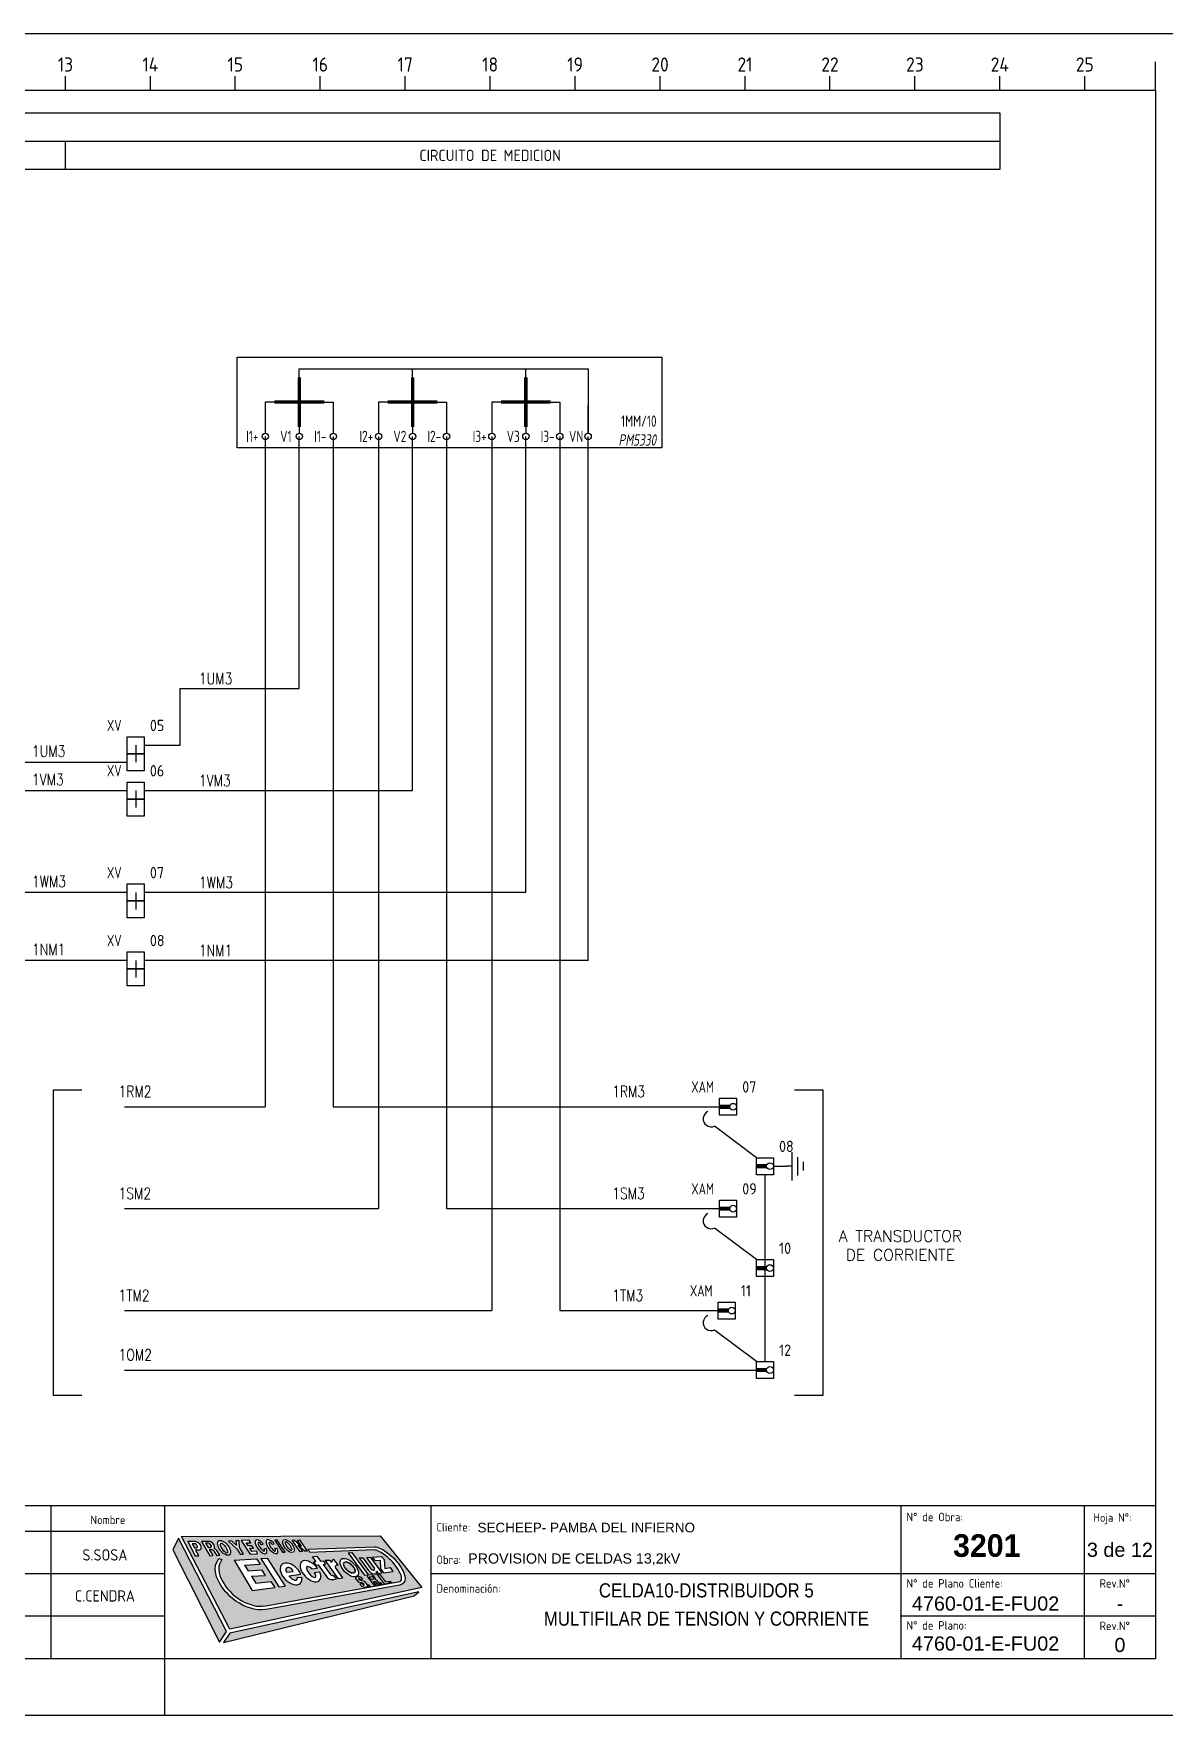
# Model space of a CAD drawing. Header units: millimetres. Extents: x 2272 to 7312, y -3839 to -3184.
# Drawn here: x 3323.4 to 3523, y -3492.6 to -3195.6 of the extents above; entities that cross this region are included whole.
import ezdxf
from ezdxf.enums import TextEntityAlignment as Align

# ---------------------------------------------------------------- set-up
doc = ezdxf.new("R2010")
doc.units = ezdxf.units.MM
for name, color, linetype in [('AUXILIAR', 30, 'Continuous'), ('CABLES', 3, 'Continuous'), ('COTAS', 3, 'Continuous'), ('TEXTO', 3, 'Continuous'), ('TEXTOS', 3, 'Continuous')]:
    doc.layers.add(name, color=color, linetype=linetype)
doc.layers.add('borneras', color=7, linetype='Continuous', lineweight=25)
doc.layers.add('CDO_110VCC', color=3, linetype='Continuous', lineweight=18)
doc.styles.add('ROMANS', font='isocp3.shx')
doc.styles.get("Standard").update_dxf_attribs({"font": 'arial.ttf'})
doc.styles.add('style1', font='arial.ttf', dxfattribs={"height": 1})
doc.styles.add('style2', font='romab___.ttf', dxfattribs={"height": 1})

# ---------------------------------------------------------------- blocks, each defined once
blk = doc.blocks.new('*U174')
blk.add_lwpolyline([(-1.5, 3), (1.5, 3), (1.5, 0), (-1.5, 0)], close=True)
at = {"style": 'ROMANS', "width": 0.8}
blk.add_attdef('XA', text='', height=2, dxfattribs=at).set_placement((-2.5, 4), align=Align.RIGHT)
at = {"layer": 'TEXTO', "style": 'ROMANS'}
blk.add_attdef('BORNE', (2.5, 4), '', height=2, dxfattribs=at)
blk = doc.blocks.new('*U175')
blk.add_lwpolyline([(-1.5, 3), (1.5, 3), (1.5, 0), (-1.5, 0)], close=True)
at = {"style": 'ROMANS', "width": 0.8}
blk.add_attdef('XA', text='', height=2, dxfattribs=at).set_placement((-2.5, 4), align=Align.RIGHT)
at = {"layer": 'TEXTO', "style": 'ROMANS'}
blk.add_attdef('BORNE', (2.5, 4), '', height=2, dxfattribs=at)
blk = doc.blocks.new('*U176')
blk.add_lwpolyline([(-1.5, 3), (1.5, 3), (1.5, 0), (-1.5, 0)], close=True)
at = {"style": 'ROMANS', "width": 0.8}
blk.add_attdef('XA', text='', height=2, dxfattribs=at).set_placement((-2.5, 4), align=Align.RIGHT)
at = {"layer": 'TEXTO', "style": 'ROMANS'}
blk.add_attdef('BORNE', (2.5, 4), '', height=2, dxfattribs=at)
blk = doc.blocks.new('*U177')
blk.add_lwpolyline([(-1.5, 3), (1.5, 3), (1.5, 0), (-1.5, 0)], close=True)
at = {"style": 'ROMANS', "width": 0.8}
blk.add_attdef('XA', text='', height=2, dxfattribs=at).set_placement((-2.5, 4), align=Align.RIGHT)
at = {"layer": 'TEXTO', "style": 'ROMANS'}
blk.add_attdef('BORNE', (2.5, 4), '', height=2, dxfattribs=at)
blk = doc.blocks.new('*U178')
blk.add_lwpolyline([(-1.5, 3), (1.5, 3), (1.5, 0), (-1.5, 0)], close=True)
at = {"style": 'ROMANS', "width": 0.8}
blk.add_attdef('XA', text='', height=2, dxfattribs=at).set_placement((-2.5, 4), align=Align.RIGHT)
at = {"layer": 'TEXTO', "style": 'ROMANS'}
blk.add_attdef('BORNE', (2.5, 4), '', height=2, dxfattribs=at)
blk = doc.blocks.new('*U179')
blk.add_lwpolyline([(-1.5, 3), (1.5, 3), (1.5, 0), (-1.5, 0)], close=True)
at = {"style": 'ROMANS', "width": 0.8}
blk.add_attdef('XA', text='', height=2, dxfattribs=at).set_placement((-2.5, 4), align=Align.RIGHT)
at = {"layer": 'TEXTO', "style": 'ROMANS'}
blk.add_attdef('BORNE', (2.5, 4), '', height=2, dxfattribs=at)
blk = doc.blocks.new('*U180')
blk.add_lwpolyline([(-1.5, 3), (1.5, 3), (1.5, 0), (-1.5, 0)], close=True)
at = {"style": 'ROMANS', "width": 0.8}
blk.add_attdef('XA', text='', height=2, dxfattribs=at).set_placement((-2.5, 4), align=Align.RIGHT)
at = {"layer": 'TEXTO', "style": 'ROMANS'}
blk.add_attdef('BORNE', (2.5, 4), '', height=2, dxfattribs=at)
blk = doc.blocks.new('*U181')
blk.add_lwpolyline([(-1.5, 3), (1.5, 3), (1.5, 0), (-1.5, 0)], close=True)
at = {"style": 'ROMANS', "width": 0.8}
blk.add_attdef('XA', text='', height=2, dxfattribs=at).set_placement((-2.5, 4), align=Align.RIGHT)
at = {"layer": 'TEXTO', "style": 'ROMANS'}
blk.add_attdef('BORNE', (2.5, 4), '', height=2, dxfattribs=at)
blk = doc.blocks.new('Pat')
for p, q in [((-2.5, 0), (2.5, 0)), ((0, 0), (0, 1)), ((-1.62, -1), (1.62, -1)), ((-0.75, -2), (0.75, -2))]:
    blk.add_line(p, q)
blk = doc.blocks.new('*U182')
blk.add_lwpolyline([(-1.5, 3), (1.5, 3), (1.5, 0), (-1.5, 0)], close=True)
at = {"style": 'ROMANS', "width": 0.8}
blk.add_attdef('XA', text='', height=2, dxfattribs=at).set_placement((-2.5, 4), align=Align.RIGHT)
at = {"layer": 'TEXTO', "style": 'ROMANS'}
blk.add_attdef('BORNE', (2.5, 4), '', height=2, dxfattribs=at)
blk = doc.blocks.new('*U183')
blk.add_lwpolyline([(-1.5, 3), (1.5, 3), (1.5, 0), (-1.5, 0)], close=True)
at = {"style": 'ROMANS', "width": 0.8}
blk.add_attdef('XA', text='', height=2, dxfattribs=at).set_placement((-2.5, 4), align=Align.RIGHT)
at = {"layer": 'TEXTO', "style": 'ROMANS'}
blk.add_attdef('BORNE', (2.5, 4), '', height=2, dxfattribs=at)
blk = doc.blocks.new('*U184')
blk.add_lwpolyline([(-1.5, 3), (1.5, 3), (1.5, 0), (-1.5, 0)], close=True)
at = {"style": 'ROMANS', "width": 0.8}
blk.add_attdef('XA', text='', height=2, dxfattribs=at).set_placement((-2.5, 4), align=Align.RIGHT)
at = {"layer": 'TEXTO', "style": 'ROMANS'}
blk.add_attdef('BORNE', (2.5, 4), '', height=2, dxfattribs=at)
blk = doc.blocks.new('*U185')
blk.add_lwpolyline([(-1.5, 3), (1.5, 3), (1.5, 0), (-1.5, 0)], close=True)
at = {"style": 'ROMANS', "width": 0.8}
blk.add_attdef('XA', text='', height=2, dxfattribs=at).set_placement((-2.5, 4), align=Align.RIGHT)
at = {"layer": 'TEXTO', "style": 'ROMANS'}
blk.add_attdef('BORNE', (2.5, 4), '', height=2, dxfattribs=at)
blk = doc.blocks.new('*U186')
blk.add_lwpolyline([(-1.5, 3), (1.5, 3), (1.5, 0), (-1.5, 0)], close=True)
at = {"style": 'ROMANS', "width": 0.8}
blk.add_attdef('XA', text='', height=2, dxfattribs=at).set_placement((-2.5, 4), align=Align.RIGHT)
at = {"layer": 'TEXTO', "style": 'ROMANS'}
blk.add_attdef('BORNE', (2.5, 4), '', height=2, dxfattribs=at)
blk = doc.blocks.new('*U187')
blk.add_lwpolyline([(-1.5, 3), (1.5, 3), (1.5, 0), (-1.5, 0)], close=True)
at = {"style": 'ROMANS', "width": 0.8}
blk.add_attdef('XA', text='', height=2, dxfattribs=at).set_placement((-2.5, 4), align=Align.RIGHT)
at = {"layer": 'TEXTO', "style": 'ROMANS'}
blk.add_attdef('BORNE', (2.5, 4), '', height=2, dxfattribs=at)
blk = doc.blocks.new('LOGO_CARTEL')
h = blk.add_hatch(color=256)
h.paths.add_polyline_path([(185.45, 255.61), (178.1, 264.69), (142.97, 264.57), (151.52, 248.23)])
h.paths.add_polyline_path([(153.24, 252.79), (152.6, 253.2), (152.04, 253.59), (151.59, 254), (151.16, 254.44), (150.71, 254.89), (150.36, 255.38), (150, 255.89), (149.7, 256.4), (149.42, 256.99), (149.2, 257.49), (149.06, 258.04), (148.97, 258.73), (149.01, 259.5), (149.17, 259.93), (149.57, 260.73), (150.14, 260.51), (149.72, 259.7), (149.61, 259.38), (149.57, 258.75), (149.65, 258.15), (149.77, 257.68), (149.96, 257.23), (150.22, 256.69), (150.51, 256.22), (150.85, 255.73), (151.17, 255.28), (151.59, 254.86), (152.01, 254.43), (152.41, 254.06), (152.94, 253.7), (153.55, 253.3), (154.16, 252.96), (154.86, 252.68), (155.76, 252.4), (156.22, 252.29), (156.72, 252.29), (157.23, 252.29), (157.9, 252.35), (181.25, 256.56), (181.54, 256.63, 0.142238), (181.69, 256.72), (181.75, 256.78), (181.85, 256.93), (181.87, 257.15), (181.85, 257.48), (181.76, 257.75), (181.62, 258.12), (181.46, 258.44), (181.28, 258.77), (180.99, 259.18), (180.75, 259.51), (180.5, 259.82), (180.25, 260.11), (179.99, 260.39), (179.75, 260.61), (179.41, 260.91), (179.09, 261.18), (178.67, 261.47), (178.25, 261.74), (177.83, 261.95), (177.41, 262.15, 0.119777), (177.04, 262.22), (165.67, 261.78), (165.38, 262.34), (177.06, 262.79, -0.106118), (177.56, 262.71), (178.08, 262.5), (178.54, 262.27), (179.01, 261.97), (179.45, 261.65), (179.8, 261.36), (180.16, 261.06), (180.41, 260.81), (180.69, 260.51), (180.96, 260.2), (181.23, 259.88), (181.48, 259.53), (181.79, 259.09), (181.99, 258.72), (182.17, 258.36), (182.32, 257.95), (182.45, 257.61), (182.47, 257.15), (182.44, 256.72), (182.21, 256.4), (182.16, 256.34, -0.158957), (181.5, 255.99), (158.33, 251.77), (157.76, 251.7), (157.15, 251.65), (156.53, 251.65), (156.14, 251.69), (155.6, 251.82), (154.66, 252.11), (153.9, 252.42)], flags=16)
h.paths.add_polyline_path([(155.5, 255.05), (152.28, 260.4), (156.26, 260.66), (156.88, 259.68), (154.12, 259.51), (154.74, 258.54), (157.14, 258.69), (157.76, 257.71), (155.36, 257.56), (156.11, 256.37), (158.75, 256.64), (159.47, 255.59)], flags=16)
h.paths.add_polyline_path([(160.16, 255.69), (156.98, 260.71), (158.15, 260.78), (161.28, 255.84)], flags=16)
edge = h.paths.add_edge_path(flags=16)
edge.add_ellipse((162.35, 257.98), major_axis=(-1.64, 1.65), ratio=0.605135, start_angle=237.0675, end_angle=582.4213, ccw=False)
edge.add_line((164.08, 257.92), (161.98, 257.63))
edge.add_ellipse((162.5, 257.93), major_axis=(-0.835, 0.984), ratio=0.458058, start_angle=84.9809, end_angle=214.0434)
edge.add_line((163.44, 257.33), (164.24, 257.43))
edge = h.paths.add_edge_path(flags=16)
edge.add_ellipse((150.51, 262.59), major_axis=(-0.96, 1.21), ratio=0.506682, start_angle=0, end_angle=360)
h.paths.add_polyline_path([(152.82, 262.37), (151.28, 263.79), (151.84, 263.81), (152.71, 263.01), (152.6, 263.83), (153.16, 263.85), (153.26, 262.57), (153.91, 261.46), (153.36, 261.45)], flags=16)
edge = h.paths.add_edge_path(flags=16)
edge.add_line((149.79, 261.28), (149.25, 261.25))
edge.add_line((149.25, 261.25), (148.66, 262.12))
edge.add_arc((148.33, 261.89), 0.401, 34.397, 90)
edge.add_line((148.33, 262.29), (147.89, 262.29))
edge.add_line((147.89, 262.29), (148.52, 261.21))
edge.add_line((148.52, 261.21), (148, 261.18))
edge.add_line((148, 261.18), (146.55, 263.69))
edge.add_line((146.55, 263.69), (148, 263.71))
edge.add_ellipse((148.13, 262.98), major_axis=(-0.502, 0.634), ratio=0.71837, start_angle=323.3523, end_angle=323.3684)
edge.add_ellipse((148.13, 262.98), major_axis=(-0.502, 0.634), ratio=0.71837, start_angle=199.3138, end_angle=323.3523, ccw=False)
edge.add_arc((148.34, 261.53), 1.06, 33.6731, 67.0847, ccw=False)
edge.add_line((149.22, 262.12), (149.79, 261.28))
h.paths.add_polyline_path([(155.12, 261.5), (153.56, 263.87), (154.96, 263.92), (155.24, 263.48), (154.4, 263.45), (154.75, 262.93), (155.44, 262.95), (155.7, 262.56), (155.01, 262.54), (155.39, 261.96), (156.22, 261.99), (156.44, 261.52)], flags=16)
edge = h.paths.add_edge_path(flags=0)
edge.add_ellipse((150.52, 262.53), major_axis=(-0.594, 0.856), ratio=0.330901, start_angle=0, end_angle=360)
edge = h.paths.add_edge_path(flags=0)
edge.add_ellipse((162.11, 258.41), major_axis=(-0.541, 0.637), ratio=0.636404, start_angle=243.4125, end_angle=432.3454, ccw=False)
edge.add_line((162.72, 258.43), (161.56, 258.27))
edge = h.paths.add_edge_path(flags=16)
edge.add_ellipse((157.04, 262.78), major_axis=(-0.93, 1.17), ratio=0.425735, start_angle=282.572, end_angle=593.9609, ccw=False)
edge.add_arc((156.93, 263.1), 0.509, 16.5743, 39.0238, ccw=False)
edge.add_line((157.42, 263.24), (157.07, 263.19))
edge.add_ellipse((157.08, 262.76), major_axis=(-0.543, 0.779), ratio=0.27429, start_angle=292.4474, end_angle=595.3057)
edge.add_line((157.56, 262.44), (157.87, 262.48))
edge.add_arc((157.89, 262.37), 0.115, 14.4162, 97.6608, ccw=False)
h.paths.add_polyline_path([(146.03, 261.16), (145.44, 261.16), (144.1, 263.68), (145.5, 263.68), (145.55, 263.66), (145.66, 263.63), (145.78, 263.6), (145.9, 263.54), (146.01, 263.48), (146.13, 263.38), (146.25, 263.27), (146.33, 263.14), (146.38, 263.02), (146.45, 262.91), (146.49, 262.79), (146.49, 262.67), (146.49, 262.56), (146.45, 262.44), (146.36, 262.32), (146.25, 262.25), (146.12, 262.22), (145.47, 262.22)], flags=16)
edge = h.paths.add_edge_path(flags=16)
edge.add_ellipse((158.97, 262.81), major_axis=(-0.93, 1.17), ratio=0.425735, start_angle=282.572, end_angle=593.9609, ccw=False)
edge.add_arc((158.86, 263.13), 0.509, 16.5743, 39.0238, ccw=False)
edge.add_line((159.35, 263.28), (159, 263.23))
edge.add_ellipse((159.01, 262.8), major_axis=(-0.543, 0.779), ratio=0.27429, start_angle=292.4474, end_angle=595.3057)
edge.add_line((159.49, 262.48), (159.8, 262.52))
edge.add_arc((159.81, 262.4), 0.115, 14.4162, 97.6608, ccw=False)
h.paths.add_polyline_path([(148.04, 262.64), (147.69, 262.64), (147.25, 263.39), (147.77, 263.39, -0.267537), (148.12, 263.19), (148.24, 262.98, -0.577864)], flags=0)
h.paths.add_polyline_path([(160.86, 261.81), (159.45, 263.92), (159.91, 263.93), (161.32, 261.82)], flags=16)
h.paths.add_polyline_path([(145.7, 262.59), (145.65, 262.58), (145.28, 262.58), (144.88, 263.32), (145.38, 263.32), (145.46, 263.31), (145.52, 263.28), (145.56, 263.22), (145.62, 263.16), (145.66, 263.1), (145.7, 263.04), (145.73, 262.98), (145.77, 262.92), (145.79, 262.86), (145.8, 262.8), (145.8, 262.75), (145.8, 262.69), (145.76, 262.63)], flags=0)
edge = h.paths.add_edge_path(flags=16)
edge.add_ellipse((165.77, 258.46), major_axis=(-1.6, 1.64), ratio=0.559918, start_angle=258.3206, end_angle=598.3068, ccw=False)
edge.add_line((166.99, 259.01), (165.99, 258.88))
edge.add_ellipse((165.89, 258.32), major_axis=(-0.759, 0.923), ratio=0.373274, start_angle=287.7931, end_angle=608.3)
edge.add_line((166.49, 258.25), (167.39, 258.37))
edge = h.paths.add_edge_path(flags=16)
edge.add_ellipse((161.89, 262.91), major_axis=(-0.86, 1.08), ratio=0.489465, start_angle=0, end_angle=360)
edge = h.paths.add_edge_path(flags=0)
edge.add_ellipse((161.9, 262.93), major_axis=(-0.54, 0.779), ratio=0.302309, start_angle=0, end_angle=360)
h.paths.add_polyline_path([(163.97, 261.87), (162.55, 263.93), (162.91, 263.99), (164.17, 262.91), (163.46, 263.93), (163.81, 263.99), (165.16, 262.03), (164.79, 261.99), (163.56, 263.06), (164.34, 261.93)], flags=16)
h.paths.add_polyline_path([(166.28, 260.11), (166.69, 260.15), (166.05, 261.02), (166.92, 261.13), (167.57, 260.23), (168, 260.27), (168.43, 259.68), (168, 259.64), (169.24, 257.93, 0.24674), (169.66, 257.73), (169.81, 257.73), (170.29, 257.06), (169.83, 257, -0.300023), (168.56, 257.57), (167.12, 259.56), (166.71, 259.52)], flags=16)
edge = h.paths.add_edge_path(flags=16)
edge.add_line((168.39, 260.33), (169.25, 260.37))
edge.add_line((169.25, 260.37), (169.47, 260.07))
edge.add_arc((169.5, 260.09), 0.03, 215.486, 361.1088)
edge.add_arc((169.97, 260.09), 0.441, 104.8395, 181.1088, ccw=False)
edge.add_arc((169.88, 260.42), 0.1, 35.486, 104.8395, ccw=False)
edge.add_line((169.96, 260.48), (170.64, 259.54))
edge.add_arc((170.61, 259.52), 0.03, -113.2047, 35.486, ccw=False)
edge.add_ellipse((170.5, 259.16), major_axis=(-0.242, 0.291), ratio=0.873543, start_angle=300.2982, end_angle=425.9015)
edge.add_line((170.17, 259.09), (171.46, 257.28))
edge.add_line((171.46, 257.28), (170.63, 257.19))
edge.add_line((170.63, 257.19), (168.39, 260.33))
edge = h.paths.add_edge_path(flags=16)
edge.add_ellipse((172.62, 259.1), major_axis=(-1.43, 1.46), ratio=0.516133, start_angle=0, end_angle=360)
h.paths.add_polyline_path([(171.68, 259.27), (171.76, 259.4), (171.6, 259.47), (171.69, 259.58), (171.56, 259.68), (171.67, 259.77), (171.59, 259.92), (171.73, 259.95), (171.76, 260.12), (171.89, 260.06), (172.01, 260.18), (172.09, 260.06), (172.23, 260.15), (172.28, 260.01), (172.44, 260.07), (172.45, 259.94), (172.61, 259.98), (172.62, 259.84), (172.78, 259.87), (172.78, 259.73), (172.94, 259.74), (172.92, 259.6), (173.09, 259.61), (173.06, 259.47), (173.23, 259.46), (173.19, 259.32), (173.36, 259.31), (173.31, 259.17), (173.48, 259.14), (173.42, 259.01), (173.58, 258.96), (173.5, 258.83), (173.66, 258.76), (173.57, 258.65), (173.7, 258.55), (173.59, 258.46), (173.67, 258.31), (173.53, 258.27), (173.5, 258.11), (173.37, 258.17), (173.25, 258.05), (173.18, 258.17), (173.03, 258.08), (172.99, 258.22), (172.83, 258.15), (172.81, 258.29), (172.65, 258.25), (172.65, 258.4), (172.48, 258.36), (172.49, 258.51), (172.32, 258.49), (172.34, 258.63), (172.17, 258.62), (172.2, 258.77), (172.03, 258.77), (172.07, 258.91), (171.9, 258.93), (171.95, 259.06), (171.78, 259.09), (171.85, 259.22)], flags=0)
h.paths.add_polyline_path([(173.8, 257.15), (173.83, 257.39), (174.08, 257.52), (174.22, 257.54), (174.38, 257.51), (174.52, 257.49), (174.64, 257.41), (174.94, 257.06), (174.62, 256.96), (174.52, 257.09), (174.42, 257.15), (174.34, 257.19), (174.28, 257.17), (174.25, 257.15), (174.25, 257.08), (174.38, 256.93), (174.59, 256.86), (174.75, 256.82), (175.08, 256.76), (175.21, 256.71), (175.3, 256.64), (175.79, 256.07), (175.77, 255.8), (175.68, 255.64), (175.46, 255.6), (175.2, 255.64), (174.92, 255.74), (174.52, 256.25), (174.86, 256.37), (175.15, 256.02), (175.18, 256.01), (175.27, 256.02), (175.28, 256.06), (175.27, 256.13), (175.23, 256.18), (175.13, 256.27), (175.01, 256.37), (174.92, 256.39), (174.75, 256.41), (174.58, 256.42), (174.44, 256.44), (174.31, 256.51)], flags=16)
h.paths.add_polyline_path([(172.44, 261.7), (173.1, 261.74), (175.97, 257.84), (175.34, 257.75)], flags=16)
h.paths.add_polyline_path([(175.82, 256), (176.1, 256.04), (176.35, 255.76), (176.07, 255.71)], flags=16)
h.paths.add_polyline_path([(174.35, 260.81), (175.02, 260.85), (176.44, 258.91), (176.66, 258.7), (176.89, 258.64), (177.04, 258.67), (177.08, 258.79), (177.09, 258.95), (175.66, 260.89), (176.33, 260.93), (178.37, 258.16), (177.73, 258.07), (177.45, 258.45), (177.45, 258.19), (177.37, 258.02), (177.04, 257.98), (176.65, 258.07), (176.33, 258.29), (176, 258.56)], flags=16)
h.paths.add_polyline_path([(175.86, 257.46), (175.87, 257.65), (175.97, 257.76), (176.36, 257.81), (176.67, 257.74), (176.9, 257.63), (177.21, 257.23, -0.277461), (177.23, 257.02), (177.18, 256.92), (177.38, 256.89, -0.202512), (177.52, 256.81), (178.08, 256.06), (177.7, 255.99), (177.25, 256.6, 0.26962), (177.06, 256.68), (176.89, 256.65), (177.42, 255.94), (177.05, 255.88)], flags=16)
h.paths.add_polyline_path([(176.13, 257.49), (176.53, 257.55, -0.26962), (176.72, 257.47), (176.89, 257.24, -0.575274), (176.75, 256.93), (176.57, 256.9)], flags=0)
h.paths.add_polyline_path([(177.52, 257.95), (177.9, 258), (179.04, 256.57), (179.49, 256.63), (179.74, 256.34), (178.92, 256.2)], flags=16)
h.paths.add_polyline_path([(177.94, 256.38), (178.22, 256.42), (178.47, 256.14), (178.2, 256.09)], flags=16)
h.paths.add_polyline_path([(176.67, 260.96), (178.34, 261.06), (178.8, 260.51), (178.9, 258.96), (179.83, 259.09), (180.32, 258.42), (178.69, 258.2), (178.16, 258.94), (178.07, 260.43), (177.11, 260.36)], flags=16)
h.paths.add_polyline_path([(179.59, 256.66), (179.87, 256.7), (180.12, 256.42), (179.85, 256.37)], flags=16)
h = blk.add_hatch(color=256)
h.paths.add_polyline_path([(142.47, 264.28), (141.49, 262.24), (149.7, 245.92), (150.94, 247.81)])
h.paths.add_polyline_path([(184.11, 254.12), (184.93, 254.82), (151.56, 247.54), (150.39, 245.86)])
at = {"color": 7}
for p, q in [((147.89, 262.29), (148.52, 261.21)), ((147.89, 262.29), (148.33, 262.29)), ((148.66, 262.12), (149.25, 261.25)), ((153.26, 262.58), (153.91, 261.46)), ((153.35, 261.45), (153.91, 261.46)), ((157.07, 263.19), (157.42, 263.24)), ((159.49, 262.48), (159.8, 262.52)), ((172.44, 261.7), (173.1, 261.74)), ((172.44, 261.7), (175.34, 257.75)), ((173.1, 261.74), (175.97, 257.84)), ((147.99, 261.18), (148.52, 261.21)), ((149.25, 261.25), (149.79, 261.28)), ((152.28, 260.4), (156.26, 260.66)), ((152.28, 260.4), (155.5, 255.05)), ((154.12, 259.51), (156.88, 259.68)), ((154.12, 259.51), (154.74, 258.54)), ((154.74, 258.54), (157.14, 258.69)), ((156.26, 260.66), (156.88, 259.68)), ((156.98, 260.71), (158.15, 260.78)), ((156.98, 260.71), (160.16, 255.69)), ((157.14, 258.69), (157.76, 257.71)), ((158.15, 260.78), (161.28, 255.84)), ((161.56, 258.27), (162.72, 258.43)), ((165.99, 258.88), (166.99, 259.01)), ((166.05, 261.02), (166.92, 261.13)), ((166.05, 261.02), (166.69, 260.15)), ((166.28, 260.11), (166.69, 260.15)), ((166.28, 260.11), (166.71, 259.52)), ((166.71, 259.52), (167.12, 259.56)), ((166.92, 261.13), (167.57, 260.23)), ((167.12, 259.56), (168.64, 257.45)), ((167.57, 260.23), (168, 260.27)), ((168, 260.27), (168.43, 259.68)), ((168, 259.64), (168.43, 259.68)), ((168, 259.64), (169.24, 257.93)), ((174.35, 260.81), (175.02, 260.85)), ((174.35, 260.81), (176, 258.56)), ((175.02, 260.85), (176.44, 258.91)), ((175.66, 260.89), (176.33, 260.93)), ((175.66, 260.89), (177.09, 258.95)), ((176, 258.56), (176.33, 258.29)), ((176.33, 260.93), (178.37, 258.16)), ((176.44, 258.91), (176.66, 258.7)), ((176.66, 258.7), (176.89, 258.64)), ((176.67, 260.96), (178.34, 261.06)), ((176.67, 260.96), (177.11, 260.36)), ((176.89, 258.64), (177.04, 258.67)), ((177.04, 258.67), (177.08, 258.79)), ((177.08, 258.79), (177.09, 258.95)), ((177.11, 260.36), (178.07, 260.43)), ((177.45, 258.19), (177.45, 258.45)), ((177.45, 258.45), (177.73, 258.07)), ((178.07, 260.43), (178.16, 258.94)), ((178.16, 258.94), (178.69, 258.2)), ((178.8, 260.51), (178.34, 261.06)), ((178.69, 258.2), (180.32, 258.42)), ((178.8, 260.51), (178.9, 258.96)), ((178.9, 258.96), (179.83, 259.09)), ((179.83, 259.09), (180.32, 258.42)), ((155.36, 257.56), (157.76, 257.71)), ((155.36, 257.56), (156.11, 256.37)), ((155.5, 255.05), (159.47, 255.59)), ((156.11, 256.37), (158.75, 256.64)), ((158.75, 256.64), (159.47, 255.59)), ((160.16, 255.69), (161.28, 255.84)), ((161.98, 257.63), (164.08, 257.92)), ((163.44, 257.33), (164.24, 257.43)), ((166.49, 258.25), (167.39, 258.37)), ((169.66, 257.73), (169.81, 257.73)), ((169.76, 256.99), (170.29, 257.06)), ((169.81, 257.73), (170.29, 257.06)), ((175.34, 257.75), (175.97, 257.84)), ((176.33, 258.29), (176.65, 258.07)), ((176.65, 258.07), (177.04, 257.98)), ((177.04, 257.98), (177.37, 258.02)), ((177.37, 258.02), (177.45, 258.19)), ((177.73, 258.07), (178.37, 258.16))]:
    blk.add_line(p, q, dxfattribs=at)
for points in [[(142.97, 264.57), (178.1, 264.69), (185.45, 255.61), (151.52, 248.23)], [(150.94, 247.81), (142.47, 264.28), (141.49, 262.24), (149.7, 245.92)], [(146.36, 262.32), (146.45, 262.44), (146.49, 262.56), (146.49, 262.67), (146.49, 262.79), (146.45, 262.91), (146.38, 263.02), (146.33, 263.14), (146.25, 263.27), (146.13, 263.38), (146.01, 263.48), (145.9, 263.54), (145.78, 263.6), (145.66, 263.63), (145.55, 263.66), (145.5, 263.68), (144.1, 263.68), (145.44, 261.16), (146.03, 261.16), (145.47, 262.22), (146.12, 262.22), (146.25, 262.25)], [(145.7, 262.59), (145.76, 262.63), (145.8, 262.69), (145.8, 262.75), (145.8, 262.8), (145.79, 262.86), (145.77, 262.92), (145.73, 262.98), (145.7, 263.04), (145.66, 263.1), (145.62, 263.16), (145.56, 263.22), (145.52, 263.28), (145.46, 263.31), (145.4, 263.32), (145.36, 263.32), (144.88, 263.32), (145.28, 262.58), (145.65, 262.58)], [(155.44, 262.95), (154.75, 262.93), (154.4, 263.45), (155.24, 263.48), (154.96, 263.92), (153.56, 263.87), (155.12, 261.5), (156.44, 261.52), (156.22, 261.99), (155.39, 261.96), (155.01, 262.54), (155.7, 262.56)], [(161.32, 261.82), (159.91, 263.93), (159.45, 263.92), (160.86, 261.81)], [(175.82, 256), (176.07, 255.71), (176.35, 255.76), (176.1, 256.04)], [(179.74, 256.34), (178.92, 256.2), (177.52, 257.95), (177.9, 258), (179.04, 256.57), (179.49, 256.63)], [(178.2, 256.09), (178.47, 256.14), (178.22, 256.42), (177.94, 256.38)], [(179.87, 256.7), (180.12, 256.42), (179.85, 256.37), (179.59, 256.66)], [(184.11, 254.12), (184.93, 254.82), (151.56, 247.54), (150.39, 245.86)]]:
    blk.add_lwpolyline(points, close=True, dxfattribs=at)
for points in [[(148, 263.71), (146.55, 263.69), (148, 261.18)], [(153.26, 262.57), (153.16, 263.85), (152.6, 263.83), (152.71, 263.01), (151.84, 263.81), (151.28, 263.79), (152.82, 262.37), (153.35, 261.47)], [(157.56, 262.44), (157.87, 262.48)], [(162.55, 263.93), (162.91, 263.99), (164.17, 262.91), (163.46, 263.93), (163.81, 263.99), (165.16, 262.03), (164.79, 261.99), (163.56, 263.06), (164.34, 261.93), (163.97, 261.87), (162.55, 263.93)], [(171.69, 259.58), (171.56, 259.68), (171.67, 259.77)], [(171.67, 259.77), (171.59, 259.92), (171.73, 259.95)], [(171.76, 259.4), (171.6, 259.47), (171.7, 259.58)], [(171.85, 259.22), (171.68, 259.27), (171.76, 259.4)], [(171.73, 259.95), (171.76, 260.12), (171.89, 260.06)], [(171.95, 259.06), (171.78, 259.09), (171.85, 259.22)], [(171.89, 260.06), (172.01, 260.18), (172.09, 260.06)], [(172.07, 258.91), (171.9, 258.93), (171.95, 259.06)], [(172.2, 258.77), (172.03, 258.77), (172.07, 258.91)], [(172.09, 260.06), (172.23, 260.15), (172.28, 260.01)], [(172.34, 258.63), (172.17, 258.62), (172.2, 258.77)], [(172.28, 260.01), (172.44, 260.07), (172.45, 259.94)], [(172.49, 258.51), (172.32, 258.49), (172.34, 258.63)], [(172.45, 259.94), (172.61, 259.98), (172.62, 259.84)], [(172.65, 258.4), (172.48, 258.36), (172.49, 258.51)], [(172.62, 259.84), (172.78, 259.87), (172.78, 259.73)], [(172.81, 258.29), (172.65, 258.25), (172.65, 258.4)], [(172.78, 259.73), (172.94, 259.74), (172.92, 259.6)], [(172.92, 259.6), (173.09, 259.61), (173.06, 259.47)], [(173.06, 259.47), (173.23, 259.46), (173.19, 259.32)], [(173.19, 259.32), (173.36, 259.31), (173.31, 259.17)], [(173.31, 259.17), (173.48, 259.14), (173.42, 259.01)], [(173.42, 259.01), (173.58, 258.96), (173.5, 258.83)], [(173.5, 258.83), (173.66, 258.76), (173.57, 258.65)], [(173.59, 258.46), (173.67, 258.31), (173.53, 258.27)], [(173.57, 258.65), (173.7, 258.55), (173.59, 258.46)], [(172.99, 258.22), (172.83, 258.15), (172.81, 258.29)], [(173.18, 258.17), (173.03, 258.08), (172.99, 258.22)], [(173.37, 258.17), (173.25, 258.05), (173.18, 258.17)], [(173.53, 258.27), (173.5, 258.11), (173.37, 258.17)]]:
    blk.add_lwpolyline(points, dxfattribs=at)
for points in [[(148.12, 263.19, 0.267537), (147.77, 263.39), (147.25, 263.39), (147.69, 262.64), (148.04, 262.64, 0.577864), (148.24, 262.98, -0.577864), (148.04, 262.64, 0.577864), (148.24, 262.98)], [(181.25, 256.56), (181.54, 256.63, 0.142238), (181.69, 256.72), (181.75, 256.78), (181.85, 256.93), (181.87, 257.15), (181.85, 257.48), (181.76, 257.75), (181.62, 258.12), (181.46, 258.44), (181.28, 258.77), (180.99, 259.18), (180.75, 259.51), (180.5, 259.82), (180.25, 260.11), (179.99, 260.39), (179.75, 260.61), (179.41, 260.91), (179.09, 261.18), (178.67, 261.47), (178.25, 261.74), (177.83, 261.95), (177.41, 262.15, 0.120209), (177.04, 262.22), (165.67, 261.78), (165.38, 262.34), (177.06, 262.79, -0.106118), (177.56, 262.71), (178.08, 262.5), (178.54, 262.27), (179.01, 261.97), (179.45, 261.65), (179.8, 261.36), (180.16, 261.06), (180.41, 260.81), (180.69, 260.51), (180.96, 260.2), (181.23, 259.88), (181.48, 259.53), (181.79, 259.09), (181.99, 258.72), (182.17, 258.36), (182.32, 257.95), (182.45, 257.61), (182.47, 257.15), (182.44, 256.72), (182.21, 256.4), (182.16, 256.34, -0.158957), (181.5, 255.99), (158.33, 251.77), (157.76, 251.7), (157.15, 251.65), (156.53, 251.65), (156.14, 251.69), (155.6, 251.82), (154.66, 252.11), (153.9, 252.42), (153.24, 252.79), (152.6, 253.2), (152.04, 253.59), (151.59, 254), (151.16, 254.44), (150.71, 254.89), (150.36, 255.38), (150, 255.89), (149.7, 256.4), (149.42, 256.99), (149.2, 257.49), (149.06, 258.04), (148.97, 258.73), (149.01, 259.5), (149.17, 259.93), (149.57, 260.73), (150.14, 260.51), (149.72, 259.7), (149.61, 259.38), (149.57, 258.75), (149.65, 258.15), (149.77, 257.68), (149.96, 257.23), (150.22, 256.69), (150.51, 256.22), (150.85, 255.73), (151.17, 255.28), (151.59, 254.86), (152.01, 254.43), (152.41, 254.06), (152.94, 253.7), (153.55, 253.3), (154.16, 252.96), (154.86, 252.68), (155.76, 252.4), (156.22, 252.29), (156.72, 252.29, 0.000442), (156.72, 252.29), (157.23, 252.29), (157.9, 252.35)], [(175.13, 256.27), (175.01, 256.37), (174.92, 256.39), (174.75, 256.41), (174.58, 256.42), (174.44, 256.44), (174.31, 256.51), (173.8, 257.15), (173.83, 257.39), (174.08, 257.52), (174.22, 257.54), (174.38, 257.51, 0.000407), (174.38, 257.51), (174.52, 257.49), (174.64, 257.41), (174.94, 257.06), (174.62, 256.96), (174.52, 257.09), (174.42, 257.15), (174.34, 257.19), (174.28, 257.17), (174.25, 257.15), (174.25, 257.08), (174.38, 256.93), (174.59, 256.86), (174.75, 256.82), (175.08, 256.76), (175.21, 256.71), (175.3, 256.64), (175.79, 256.07), (175.77, 255.8), (175.68, 255.64), (175.46, 255.6), (175.2, 255.64), (174.92, 255.74), (174.52, 256.25), (174.86, 256.37), (175.15, 256.02), (175.18, 256.01), (175.27, 256.02), (175.28, 256.06), (175.27, 256.13), (175.23, 256.18)], [(177.38, 256.89), (177.18, 256.92), (177.23, 257.02, 0.277461), (177.21, 257.23), (176.9, 257.63), (176.67, 257.74), (176.36, 257.81), (175.97, 257.76), (175.87, 257.65), (175.86, 257.46), (177.05, 255.88), (177.42, 255.94), (176.89, 256.65), (177.06, 256.68, -0.26962), (177.25, 256.6), (177.7, 255.99), (178.08, 256.06), (177.52, 256.81, 0.202512)], [(176.13, 257.49), (176.53, 257.55, -0.26962), (176.72, 257.47), (176.89, 257.24, -0.575274), (176.75, 256.93), (176.57, 256.9)]]:
    blk.add_lwpolyline(points, format="xyb", close=True, dxfattribs=at)
for points in [[(149.79, 261.27), (149.22, 262.12, 0.145776), (148.75, 262.51)], [(159, 263.23), (159.35, 263.28, 0.098269), (159.26, 263.45)], [(170.6, 259.49, 0.75829), (170.64, 259.54), (169.96, 260.48, 0.3122), (169.85, 260.52, 0.345642), (169.53, 260.09, -0.737417), (169.47, 260.07), (169.25, 260.37), (168.39, 260.33), (170.63, 257.19), (171.46, 257.28), (170.17, 259.09)]]:
    blk.add_lwpolyline(points, format="xyb", dxfattribs=at)
for centre, radius, start, end in [((148.33, 261.89), 0.401, 34.397, 90), ((156.93, 263.1), 0.509, 16.5743, 39.0238), ((157.89, 262.37), 0.115, 21.1508, 97.6608), ((159.81, 262.4), 0.115, 21.1508, 97.6608), ((169.62, 258.25), 1.27, 212.0264, 281.3337), ((169.64, 258.22), 0.5, 215.9216, 271.3628)]:
    blk.add_arc(centre, radius, start, end, dxfattribs=at)
for centre, major_axis, ratio, start_param, end_param in [((148.13, 262.98), (-0.502, 0.634), 0.71837, 3.478682, 5.643844), ((157.04, 262.78), (-0.93, 1.17), 0.425735, 4.931811, 10.366574), ((157.08, 262.76), (-0.543, 0.779), 0.27429, 5.104169, 10.390045), ((158.97, 262.81), (-0.93, 1.17), 0.425735, 4.931811, 10.366574), ((159.01, 262.8), (-0.543, 0.779), 0.27429, 5.104169, 10.390045), ((162.35, 257.98), (-1.64, 1.65), 0.605135, 4.137609, 10.165169), ((162.11, 258.41), (-0.541, 0.637), 0.636404, 4.248349, 7.545851), ((165.77, 258.46), (-1.6, 1.64), 0.559918, 4.508545, 10.442424), ((165.89, 258.32), (-0.759, 0.923), 0.373274, 5.022938, 10.616838), ((170.5, 259.16), (-0.242, 0.291), 0.873543, 5.241192, 7.433383), ((162.5, 257.93), (-0.835, 0.984), 0.458058, 1.483197, 3.735763)]:
    blk.add_ellipse(centre, major_axis=major_axis, ratio=ratio, start_param=start_param, end_param=end_param, dxfattribs=at)
for centre, major_axis, ratio in [((150.51, 262.59), (-0.96, 1.21), 0.506682), ((150.52, 262.53), (-0.594, 0.856), 0.330901), ((161.89, 262.91), (-0.86, 1.08), 0.489465), ((161.9, 262.93), (-0.54, 0.779), 0.302309), ((172.62, 259.1), (-1.43, 1.46), 0.516133)]:
    blk.add_ellipse(centre, major_axis=major_axis, ratio=ratio, dxfattribs=at)
blk = doc.blocks.new('A3-Funcional')
at = {"color": 1, "linetype": 'Continuous'}
for p, q in [((25, 287), (410, 287)), ((410, 287), (410, 10)), ((410, 37), (25, 37)), ((282, 37), (282, 10)), ((365, 37), (365, 10)), ((410, 10), (25, 10))]:
    blk.add_line(p, q, dxfattribs=at)
at = {"color": 2, "linetype": 'Continuous'}
for p, q in [((215, 10), (215, 37)), ((235, 32.5), (180, 32.5)), ((235, 25), (180, 25)), ((235, 17.5), (180, 17.5))]:
    blk.add_line(p, q, dxfattribs=at)
at = {"color": 1}
for p, q in [((235, 37), (235, 10)), ((365, 37), (365, 10))]:
    blk.add_line(p, q, dxfattribs=at)
at = {"color": 7}
for p, q in [((397.38, 37), (397.38, 25)), ((365, 25), (282, 25)), ((409.88, 25), (364.88, 25)), ((397.38, 25), (397.38, 10)), ((409.88, 17.5), (364.88, 17.5))]:
    blk.add_line(p, q, dxfattribs=at)
blk.add_line((235, 10), (235, 0))
at = {"color": 11}
blk.add_lwpolyline([(0, 0), (0, 297), (420, 297), (420, 0)], close=True, dxfattribs=at)
at = {"layer": 'TEXTOS', "color": 3}
for p, q in [((410, 287), (410, 292)), ((217.5, 287), (217.5, 289.5)), ((232.5, 287), (232.5, 289.5)), ((247.5, 287), (247.5, 289.5)), ((262.5, 287), (262.5, 289.5)), ((277.5, 287), (277.5, 289.5)), ((292.5, 287), (292.5, 289.5)), ((307.5, 287), (307.5, 289.5)), ((322.5, 287), (322.5, 289.5)), ((337.5, 287), (337.5, 289.5)), ((352.5, 287), (352.5, 289.5)), ((367.5, 287), (367.5, 289.5)), ((382.5, 287), (382.5, 289.5)), ((397.5, 287), (397.5, 289.5))]:
    blk.add_line(p, q, dxfattribs=at)
at = {"layer": 'TEXTOS', "color": 1, "linetype": 'Continuous'}
blk.add_line((282, 37), (282, 10), dxfattribs=at)
blk.add_blockref('LOGO_CARTEL', (95, -233))
at = {"layer": 'TEXTOS', "color": 3, "style": 'ROMANS'}
for s, p in [('13', (217.5, 290.3)), ('14', (232.5, 290.3)), ('15', (247.5, 290.3)), ('16', (262.5, 290.3)), ('17', (277.5, 290.3)), ('18', (292.5, 290.3)), ('19', (307.5, 290.3)), ('20', (322.5, 290.3)), ('21', (337.5, 290.3)), ('22', (352.5, 290.3)), ('23', (367.5, 290.3)), ('24', (382.5, 290.3)), ('25', (397.5, 290.3))]:
    blk.add_text(s, height=2.5, dxfattribs=at).set_placement(p, align=Align.CENTER)
at = {"layer": 'TEXTOS', "color": 4, "linetype": 'Continuous', "style": 'ROMANS'}
for s, p in [('N° de Obra:', (366.01, 34.29)), ('Hoja N°:', (399.01, 34.19)), ('Cliente:', (283.01, 32.5)), ('Obra:', (283.01, 26.75)), ('N° de Plano Cliente:', (366.01, 22.56)), ('Rev.N°', (400.12, 22.56)), ('Denominación:', (283.01, 21.66)), ('N° de Plano:', (366.01, 15.14)), ('Rev.N°', (400.12, 15.06))]:
    blk.add_text(s, height=1.5, dxfattribs=at).set_placement(p)
blk.add_text('Nombre', height=1.5, dxfattribs=at).set_placement((225.01, 34.53), align=Align.MIDDLE)
at = {"layer": 'TEXTOS', "color": 7, "linetype": 'Continuous', "style": 'style2', "width": 0.8}
blk.add_attdef('CLIENTE', (295.02, 31.81), '', height=3.5, dxfattribs=at)
at = {"layer": 'TEXTOS', "color": 7, "style": 'style2'}
blk.add_attdef('NºOBRA', text='', height=4, dxfattribs=at).set_placement((380.19, 28), align=Align.CENTER)
at = {"layer": 'TEXTOS', "color": 7, "linetype": 'Continuous', "style": 'style1'}
for tag, p in [('0/0', (403.7, 28)), ('1088-01MP01', (379.98, 18.5)), ('REVCLIENTE', (403.7, 18.5)), ('1088-01MP01', (379.98, 11.43)), ('REV', (403.7, 11.19))]:
    blk.add_attdef(tag, text='', height=2.5, dxfattribs=at).set_placement(p, align=Align.CENTER)
at = {"layer": 'TEXTOS', "style": 'ROMANS'}
for tag, p in [('04/01/01', (204.48, 27.37)), ('NAMEDIB', (224.48, 27.33)), ('FECHREV', (204.48, 20.11)), ('NAMEREV', (224.48, 20.1)), ('FECHAPR', (204.48, 12.61)), ('NAMEAPR', (224.48, 12.6))]:
    blk.add_attdef(tag, text='', height=2, dxfattribs=at).set_placement(p, align=Align.CENTER)
at = {"layer": 'TEXTOS', "color": 7, "style": 'style1'}
blk.add_attdef('OBRA', (295.02, 26.8), '', height=2.5, dxfattribs=at)
at = {"layer": 'TEXTOS', "color": 7, "style": 'style1', "width": 0.85}
for tag, p in [('DESCRIPCION1', (332.01, 20.37)), ('DESCRIPCION2', (332.01, 16.29)), ('DESCRIPCION3', (332.01, 12.18))]:
    blk.add_attdef(tag, text='', height=2.5, dxfattribs=at).set_placement(p, align=Align.CENTER)

msp = doc.modelspace()

# ---------------------------------------------------------------- linework, layer by layer
at = {"color": 4}
for p, q in [((3365.9, -3260.63), (3364.3, -3260.63)), ((3364.3, -3260.63), (3364.3, -3266.14)), ((3374.7, -3260.63), (3376.3, -3260.63)), ((3376.3, -3260.63), (3376.3, -3266.14)), ((3385.9, -3260.63), (3384.3, -3260.63)), ((3384.3, -3260.63), (3384.3, -3266.14)), ((3394.7, -3260.63), (3396.3, -3260.63)), ((3396.3, -3260.63), (3396.3, -3266.14)), ((3405.9, -3260.63), (3404.3, -3260.63)), ((3404.3, -3260.63), (3404.3, -3266.14)), ((3414.7, -3260.63), (3416.3, -3260.63)), ((3416.3, -3260.63), (3416.3, -3266.14))]:
    msp.add_line(p, q, dxfattribs=at)
for p, q in [((3364.3, -3266.69), (3364.3, -3385.07)), ((3376.3, -3266.69), (3376.3, -3385.07)), ((3384.3, -3266.69), (3384.3, -3403.07)), ((3396.3, -3266.69), (3396.3, -3403.07)), ((3404.3, -3266.69), (3404.3, -3421.07)), ((3416.3, -3266.69), (3416.3, -3421.07)), ((3341.42, -3321.23), (3341.42, -3324.23)), ((3341.42, -3329.23), (3341.42, -3332.23)), ((3341.42, -3347.23), (3341.42, -3350.23)), ((3341.42, -3359.23), (3341.42, -3362.23)), ((3339.41, -3385.07), (3364.3, -3385.07)), ((3376.3, -3385.07), (3444.51, -3385.07)), ((3452.51, -3397.07), (3452.51, -3430.07)), ((3454.01, -3395.57), (3456.35, -3395.57)), ((3339.41, -3403.07), (3384.3, -3403.07)), ((3396.3, -3403.07), (3444.51, -3403.07)), ((3339.41, -3421.07), (3404.3, -3421.07)), ((3416.3, -3421.07), (3444.26, -3421.07)), ((3339.41, -3431.57), (3451.01, -3431.57))]:
    msp.add_line(p, q)
at = {"color": 1}
for p, q in [((3451.01, -3394.07), (3443.6, -3388.5)), ((3451.01, -3412.07), (3443.6, -3406.5)), ((3451.01, -3430.07), (3443.6, -3424.5))]:
    msp.add_line(p, q, dxfattribs=at)
at = {"color": 4}
msp.add_lwpolyline([(3359.31, -3268.69), (3359.31, -3252.7), (3434.31, -3252.7), (3434.31, -3268.69)], close=True, dxfattribs=at)
at = {"const_width": 0.6}
for points in [[(3370.3, -3256.23), (3370.3, -3265.03)], [(3390.3, -3256.23), (3390.3, -3265.03)], [(3410.3, -3256.23), (3410.3, -3265.03)], [(3365.9, -3260.63), (3374.7, -3260.63)], [(3385.9, -3260.63), (3394.7, -3260.63)], [(3405.9, -3260.63), (3414.7, -3260.63)]]:
    msp.add_lwpolyline(points, dxfattribs=at)
for points in [[(3331.87, -3436.07), (3326.87, -3436.07), (3326.87, -3382.07), (3331.87, -3382.07)], [(3457.74, -3382.07), (3462.74, -3382.07), (3462.74, -3436.07), (3457.74, -3436.07)]]:
    msp.add_lwpolyline(points)
at = {"color": 4}
for centre in [(3364.3, -3266.69), (3370.3, -3266.69), (3376.3, -3266.69), (3384.3, -3266.69), (3390.3, -3266.69), (3396.3, -3266.69), (3404.3, -3266.69), (3410.3, -3266.69), (3416.3, -3266.69), (3421.3, -3266.69)]:
    msp.add_circle(centre, 0.559, dxfattribs=at)
at = {"color": 1}
for centre in [(3443.02, -3387.21), (3443.02, -3405.21), (3443.02, -3423.21)]:
    msp.add_arc(centre, 1.41, 113.3187, 294.3748, dxfattribs=at)
at = {"layer": 'AUXILIAR'}
for p, q in [((3370.3, -3256.23), (3370.3, -3254.73)), ((3370.3, -3254.73), (3421.3, -3254.73)), ((3390.3, -3256.23), (3390.3, -3254.73)), ((3410.3, -3256.23), (3410.3, -3254.73)), ((3421.3, -3254.73), (3421.3, -3266.14)), ((3421.3, -3266.14), (3421.3, -3261.25)), ((3370.3, -3265.03), (3370.3, -3266.14)), ((3370.3, -3311.23), (3370.3, -3266.69)), ((3390.3, -3265.03), (3390.3, -3266.14)), ((3390.3, -3329.23), (3390.3, -3266.69)), ((3410.3, -3265.03), (3410.3, -3266.14)), ((3410.3, -3347.23), (3410.3, -3266.69)), ((3421.3, -3359.23), (3421.3, -3266.69)), ((3349.29, -3321.23), (3349.29, -3311.23)), ((3349.29, -3311.23), (3370.3, -3311.23)), ((3342.92, -3321.23), (3349.29, -3321.23)), ((3299.29, -3324.23), (3339.92, -3324.23)), ((3306.29, -3329.23), (3339.92, -3329.23)), ((3342.92, -3329.23), (3390.3, -3329.23)), ((3339.92, -3347.23), (3313.29, -3347.23)), ((3410.3, -3347.23), (3342.92, -3347.23)), ((3339.92, -3359.23), (3288.29, -3359.23)), ((3421.3, -3359.23), (3342.92, -3359.23))]:
    msp.add_line(p, q, dxfattribs=at)
at = {"layer": 'borneras', "ltscale": 2, "const_width": 0.75}
for points in [[(3446.31, -3385.07), (3444.51, -3385.07)], [(3452.81, -3395.57), (3451.01, -3395.57)], [(3446.31, -3403.07), (3444.51, -3403.07)], [(3452.81, -3413.57), (3451.01, -3413.57)], [(3446.06, -3421.07), (3444.26, -3421.07)], [(3452.81, -3431.57), (3451.01, -3431.57)]]:
    msp.add_lwpolyline(points, dxfattribs=at)
at = {"layer": 'borneras'}
for centre in [(3446.91, -3385.07), (3453.41, -3395.57), (3446.91, -3403.07), (3453.41, -3413.57), (3446.66, -3421.07), (3453.41, -3431.57)]:
    msp.add_circle(centre, 0.6, dxfattribs=at)
at = {"layer": 'COTAS'}
for p, q in [((3149, -3214.56), (3494, -3214.56)), ((3329, -3219.56), (3329, -3214.56))]:
    msp.add_line(p, q, dxfattribs=at)
msp.add_lwpolyline([(3149, -3209.56), (3494, -3209.56), (3494, -3219.56), (3149, -3219.56)], close=True, dxfattribs=at)

# ---------------------------------------------------------------- block references
ref = msp.add_blockref('A3-Funcional', (3111.5, -3492.56))
ref.add_attrib('DESCRIPCION2', 'CELDA10-DISTRIBUIDOR 5', dxfattribs={"layer": 'TEXTOS', "color": 7, "height": 2.5, "style": 'style1', "width": 0.85}).set_placement((3442.17, -3471.73), align=Align.CENTER)
ref.add_attrib('DESCRIPCION1', 'MULTIFILAR DE TENSION Y CORRIENTE', dxfattribs={"layer": 'TEXTOS', "color": 7, "height": 2.5, "style": 'style1', "width": 0.85}).set_placement((3442.18, -3476.72), align=Align.CENTER)
ref.add_attrib('NAMEREV', 'C.CENDRA', dxfattribs={"layer": 'TEXTOS', "height": 2, "style": 'ROMANS'}).set_placement((3335.98, -3472.46), align=Align.CENTER)
ref.add_attrib('NAMEDIB', 'S.SOSA', dxfattribs={"layer": 'TEXTOS', "height": 2, "style": 'ROMANS'}).set_placement((3335.98, -3465.22), align=Align.CENTER)
ref.add_attrib('CLIENTE', 'SECHEEP- PAMBA DEL INFIERNO', dxfattribs={"layer": 'TEXTOS', "color": 7, "linetype": 'Continuous', "height": 1.7}).set_placement((3401.77, -3460.75), align=Align.BOTTOM_LEFT)
ref.add_attrib('OBRA', 'PROVISION DE CELDAS 13,2kV', dxfattribs={"layer": 'TEXTOS', "color": 7, "height": 1.8}).set_placement((3400.12, -3466.29), align=Align.BOTTOM_LEFT)
ref.add_attrib('REV', '0', dxfattribs={"layer": 'TEXTOS', "color": 7, "linetype": 'Continuous', "height": 2.5, "style": 'style1'}).set_placement((3515.2, -3481.37), align=Align.CENTER)
ref.add_attrib('NºOBRA', '3201', dxfattribs={"layer": 'TEXTOS', "color": 7, "height": 4, "style": 'style2'}).set_placement((3491.69, -3464.56), align=Align.CENTER)
ref.add_attrib('1088-01MP01', '4760-01-E-FU02', dxfattribs={"layer": 'TEXTOS', "color": 7, "linetype": 'Continuous', "height": 2.5, "style": 'style1'}).set_placement((3491.48, -3481.12), align=Align.CENTER)
ref.add_attrib('1088-01MP01', '4760-01-E-FU02', dxfattribs={"layer": 'TEXTOS', "color": 7, "linetype": 'Continuous', "height": 2.5, "style": 'style1'}).set_placement((3491.48, -3474.06), align=Align.CENTER)
ref.add_attrib('0/0', '3 de 12', dxfattribs={"layer": 'TEXTOS', "color": 7, "linetype": 'Continuous', "height": 2.5, "style": 'style1'}).set_placement((3515.2, -3464.56), align=Align.CENTER)
ref.add_attrib('REVCLIENTE', '-', dxfattribs={"layer": 'TEXTOS', "color": 7, "linetype": 'Continuous', "height": 2.5, "style": 'style1'}).set_placement((3515.2, -3474.06), align=Align.CENTER)
for name, p, values in [('*U178', (3341.42, -3322.73), {'XA': 'XV', 'BORNE': '05'}), ('*U175', (3341.42, -3330.73), {'XA': 'XV', 'BORNE': '06'}), ('*U176', (3341.42, -3348.73), {'XA': 'XV', 'BORNE': '07'}), ('*U177', (3341.42, -3360.73), {'XA': 'XV', 'BORNE': '08'}), ('*U182', (3446.01, -3386.57), {'XA': 'XAM', 'BORNE': '07'}), ('*U184', (3446.01, -3404.57), {'XA': 'XAM', 'BORNE': '09'}), ('*U186', (3445.76, -3422.57), {'XA': 'XAM', 'BORNE': '11'})]:
    msp.add_blockref(name, p).add_auto_attribs(values)
for name, p in [('*U174', (3341.42, -3325.73)), ('*U179', (3341.42, -3333.73)), ('*U180', (3341.42, -3351.73)), ('*U181', (3341.42, -3363.73))]:
    msp.add_blockref(name, p)
ref = msp.add_blockref('*U183', (3452.51, -3397.07))
ref.add_attrib('BORNE', '08', (3455.01, -3393.07), dxfattribs={"layer": 'TEXTO', "height": 2, "style": 'ROMANS'})
at = {"rotation": 90}
msp.add_blockref('Pat', (3457.35, -3395.57), dxfattribs=at)
ref = msp.add_blockref('*U185', (3452.51, -3415.07))
ref.add_attrib('BORNE', '10', (3455.01, -3411.07), dxfattribs={"layer": 'TEXTO', "height": 2, "style": 'ROMANS'})
ref = msp.add_blockref('*U187', (3452.51, -3433.07))
ref.add_attrib('BORNE', '12', (3455.01, -3429.07), dxfattribs={"layer": 'TEXTO', "height": 2, "style": 'ROMANS'})

# ---------------------------------------------------------------- texts
at = {"style": 'ROMANS', "width": 0.8}
for s, p in [('I1+', (3360.92, -3267.69)), ('V1', (3366.92, -3267.69)), ('I1-', (3372.92, -3267.69)), ('I2+', (3380.92, -3267.69)), ('V2', (3386.92, -3267.69)), ('I2-', (3392.92, -3267.69)), ('I3+', (3400.92, -3267.69)), ('V3', (3406.92, -3267.69)), ('I3-', (3412.92, -3267.69)), ('VN', (3417.92, -3267.69))]:
    msp.add_text(s, height=2, dxfattribs=at).set_placement(p)
at = {"layer": 'CABLES', "char_height": 2, "width": 17.7903, "attachment_point": 7, "style": 'ROMANS'}
for s, insert in [('{\\Fromans|c0;\\W0.8;1UM3}', (3352.57, -3310.47)), ('{\\Fromans|c0;\\W0.8;1UM3}', (3323.09, -3323.29)), ('{\\Fromans|c0;\\W0.8;1VM3}', (3323.09, -3328.29)), ('{\\Fromans|c0;\\W0.8;1VM3}', (3352.57, -3328.47)), ('{\\Fromans|c0;\\W0.8;1WM3}', (3323.09, -3346.29)), ('{\\Fromans|c0;\\W0.8;1WM3}', (3352.57, -3346.47)), ('{\\Fromans|c0;\\W0.8;1NM1}', (3323.09, -3358.29)), ('{\\Fromans|c0;\\W0.8;1NM1}', (3352.57, -3358.47)), ('{\\Fromans|c0;\\W0.8;1RM2}', (3338.38, -3383.38)), ('{\\Fromans|c0;\\W0.8;1RM3}', (3425.54, -3383.38)), ('{\\Fromans|c0;\\W0.8;1SM2}', (3338.38, -3401.38)), ('{\\Fromans|c0;\\W0.8;1SM3}', (3425.54, -3401.38)), ('{\\Fromans|c0;\\W0.8;1TM2}', (3338.38, -3419.38)), ('{\\Fromans|c0;\\W0.8;1TM3}', (3425.54, -3419.38)), ('{\\Fromans|c0;\\W0.8;1OM2}', (3338.38, -3429.88))]:
    msp.add_mtext(s, dxfattribs=dict(at, insert=insert))
at = {"layer": 'CDO_110VCC', "style": 'ROMANS', "width": 0.8}
msp.add_attdef('1MM/10', text='1MM1', height=2, dxfattribs=at).set_placement((3433.38, -3264.99), align=Align.RIGHT)
at = {"layer": 'COTAS', "char_height": 2, "attachment_point": 5, "style": 'ROMANS'}
for s, insert, width in [('{\\Fisocp|c0;CIRCUITO DE MEDICION}', (3404, -3217.06), 53.75), ('{\\Fromans|c0;A TRANSDUCTOR DE CORRIENTE}', (3476.44, -3409.57), 26.5086)]:
    msp.add_mtext(s, dxfattribs=dict(at, insert=insert, width=width))
at = {"layer": 'TEXTO', "style": 'ROMANS', "oblique": 10, "width": 0.8}
msp.add_attdef('PM5330', text='PM820', height=2, dxfattribs=at).set_placement((3433.31, -3268.32), align=Align.RIGHT)

doc.saveas('drawing.dxf')
